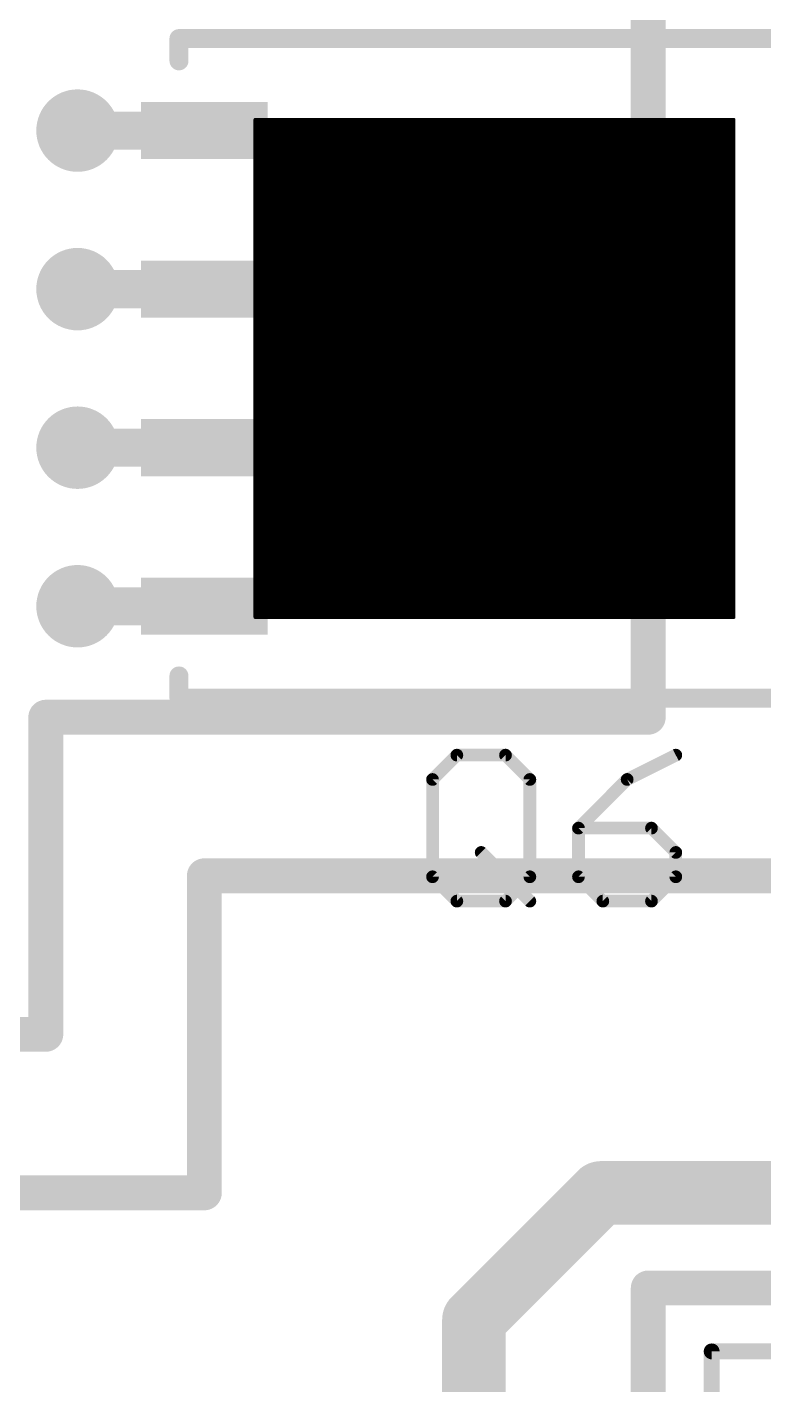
# Model space of a CAD drawing. Extents: x -19 to 124, y 0 to 88.
# Drawn here: x 13.57 to 19.47, y 31.48 to 42.36 of the extents above; entities that cross this region are included whole.
import ezdxf

# ---------------------------------------------------------------- set-up
doc = ezdxf.new("R2010")
doc.units = 0
for name, color, linetype in [('1', 12, 'CONTINUOUS'), ('15', 21, 'CONTINUOUS'), ('16', 132, 'CONTINUOUS'), ('18', 110, 'CONTINUOUS'), ('2', 110, 'CONTINUOUS'), ('20', 53, 'CONTINUOUS'), ('21', 253, 'CONTINUOUS'), ('23', 53, 'CONTINUOUS'), ('25', 253, 'CONTINUOUS')]:
    doc.layers.add(name, color=color, linetype=linetype)

# ---------------------------------------------------------------- blocks, each defined once
blk = doc.blocks.new('RECT')
blk.add_solid([(-0.5, -0.5), (0.5, -0.5), (-0.5, 0.5), (0.5, 0.5)])
blk = doc.blocks.new('ROUNDV')
at = {"const_width": 0.5}
blk.add_lwpolyline([(0, -0.25, 1), (0, 0.25, 1), (0, -0.25)], format="xyb", dxfattribs=at)

msp = doc.modelspace()

# ---------------------------------------------------------------- linework, layer by layer
at = {"layer": '1'}
for points, const_width in [([(14.986, 41.529), (13.97, 41.529)], 0.3048), ([(15.3924, 37.6301), (15.3924, 41.6179)], 0.0254), ([(15.3924, 41.6179), (19.2278, 41.6179)], 0.0254), ([(15.3924, 41.6052), (19.2278, 41.6052)], 0.0254), ([(15.3924, 41.5798), (19.2278, 41.5798)], 0.0254), ([(15.3924, 41.5544), (19.2278, 41.5544)], 0.0254), ([(19.2278, 41.6179), (19.2278, 37.6301)], 0.0254), ([(15.3924, 41.529), (19.2278, 41.529)], 0.0254), ([(15.3924, 41.5036), (19.2278, 41.5036)], 0.0254), ([(15.3924, 41.4782), (19.2278, 41.4782)], 0.0254), ([(15.3924, 41.4528), (19.2278, 41.4528)], 0.0254), ([(15.3924, 41.4274), (19.2278, 41.4274)], 0.0254), ([(15.3924, 41.402), (19.2278, 41.402)], 0.0254), ([(15.3924, 41.3766), (19.2278, 41.3766)], 0.0254), ([(15.3924, 41.3512), (19.2278, 41.3512)], 0.0254), ([(15.3924, 41.3258), (19.2278, 41.3258)], 0.0254), ([(15.3924, 41.3004), (19.2278, 41.3004)], 0.0254), ([(15.3924, 41.275), (19.2278, 41.275)], 0.0254), ([(15.3924, 41.2496), (19.2278, 41.2496)], 0.0254), ([(15.3924, 41.2242), (19.2278, 41.2242)], 0.0254), ([(15.3924, 41.1988), (19.2278, 41.1988)], 0.0254), ([(15.3924, 41.1734), (19.2278, 41.1734)], 0.0254), ([(15.3924, 41.148), (19.2278, 41.148)], 0.0254), ([(15.3924, 41.1226), (19.2278, 41.1226)], 0.0254), ([(15.3924, 41.0972), (19.2278, 41.0972)], 0.0254), ([(15.3924, 41.0718), (19.2278, 41.0718)], 0.0254), ([(15.3924, 41.0464), (19.2278, 41.0464)], 0.0254), ([(15.3924, 41.021), (19.2278, 41.021)], 0.0254), ([(15.3924, 40.9956), (19.2278, 40.9956)], 0.0254), ([(15.3924, 40.9702), (19.2278, 40.9702)], 0.0254), ([(15.3924, 40.9448), (19.2278, 40.9448)], 0.0254), ([(15.3924, 40.9194), (19.2278, 40.9194)], 0.0254), ([(15.3924, 40.894), (19.2278, 40.894)], 0.0254), ([(15.3924, 40.8686), (19.2278, 40.8686)], 0.0254), ([(15.3924, 40.8432), (19.2278, 40.8432)], 0.0254), ([(15.3924, 40.8178), (19.2278, 40.8178)], 0.0254), ([(15.3924, 40.7924), (19.2278, 40.7924)], 0.0254), ([(15.3924, 40.767), (19.2278, 40.767)], 0.0254), ([(15.3924, 40.7416), (19.2278, 40.7416)], 0.0254), ([(15.3924, 40.7162), (19.2278, 40.7162)], 0.0254), ([(15.3924, 40.6908), (19.2278, 40.6908)], 0.0254), ([(15.3924, 40.6654), (19.2278, 40.6654)], 0.0254), ([(15.3924, 40.64), (19.2278, 40.64)], 0.0254), ([(15.3924, 40.6146), (19.2278, 40.6146)], 0.0254), ([(15.3924, 40.5892), (19.2278, 40.5892)], 0.0254), ([(15.3924, 40.5638), (19.2278, 40.5638)], 0.0254), ([(15.3924, 40.5384), (19.2278, 40.5384)], 0.0254), ([(15.3924, 40.513), (19.2278, 40.513)], 0.0254), ([(15.3924, 40.4876), (19.2278, 40.4876)], 0.0254), ([(15.3924, 40.4622), (19.2278, 40.4622)], 0.0254), ([(14.986, 40.259), (13.97, 40.259)], 0.3048), ([(15.3924, 40.4368), (19.2278, 40.4368)], 0.0254), ([(15.3924, 40.4114), (19.2278, 40.4114)], 0.0254), ([(15.3924, 40.386), (19.2278, 40.386)], 0.0254), ([(15.3924, 40.3606), (19.2278, 40.3606)], 0.0254), ([(15.3924, 40.3352), (19.2278, 40.3352)], 0.0254), ([(15.3924, 40.3098), (19.2278, 40.3098)], 0.0254), ([(15.3924, 40.2844), (19.2278, 40.2844)], 0.0254), ([(15.3924, 40.259), (19.2278, 40.259)], 0.0254), ([(15.3924, 40.2336), (19.2278, 40.2336)], 0.0254), ([(15.3924, 40.2082), (19.2278, 40.2082)], 0.0254), ([(15.3924, 40.1828), (19.2278, 40.1828)], 0.0254), ([(15.3924, 40.1574), (19.2278, 40.1574)], 0.0254), ([(15.3924, 40.132), (19.2278, 40.132)], 0.0254), ([(15.3924, 40.1066), (19.2278, 40.1066)], 0.0254), ([(15.3924, 40.0812), (19.2278, 40.0812)], 0.0254), ([(15.3924, 40.0558), (19.2278, 40.0558)], 0.0254), ([(15.3924, 40.0304), (19.2278, 40.0304)], 0.0254), ([(15.3924, 40.005), (19.2278, 40.005)], 0.0254), ([(15.3924, 39.9796), (19.2278, 39.9796)], 0.0254), ([(15.3924, 39.9542), (19.2278, 39.9542)], 0.0254), ([(15.3924, 39.9288), (19.2278, 39.9288)], 0.0254), ([(15.3924, 39.9034), (19.2278, 39.9034)], 0.0254), ([(15.3924, 39.878), (19.2278, 39.878)], 0.0254), ([(15.3924, 39.8526), (19.2278, 39.8526)], 0.0254), ([(15.3924, 39.8272), (19.2278, 39.8272)], 0.0254), ([(15.3924, 39.8018), (19.2278, 39.8018)], 0.0254), ([(15.3924, 39.7764), (19.2278, 39.7764)], 0.0254), ([(15.3924, 39.751), (19.2278, 39.751)], 0.0254), ([(15.3924, 39.7256), (19.2278, 39.7256)], 0.0254), ([(15.3924, 39.7002), (19.2278, 39.7002)], 0.0254), ([(15.3924, 39.6748), (19.2278, 39.6748)], 0.0254), ([(15.3924, 39.6494), (19.2278, 39.6494)], 0.0254), ([(15.3924, 39.624), (19.2278, 39.624)], 0.0254), ([(15.3924, 39.5986), (19.2278, 39.5986)], 0.0254), ([(15.3924, 39.5732), (19.2278, 39.5732)], 0.0254), ([(15.3924, 39.5478), (19.2278, 39.5478)], 0.0254), ([(15.3924, 39.5224), (19.2278, 39.5224)], 0.0254), ([(15.3924, 39.497), (19.2278, 39.497)], 0.0254), ([(15.3924, 39.4716), (19.2278, 39.4716)], 0.0254), ([(15.3924, 39.4462), (19.2278, 39.4462)], 0.0254), ([(15.3924, 39.4208), (19.2278, 39.4208)], 0.0254), ([(15.3924, 39.3954), (19.2278, 39.3954)], 0.0254), ([(15.3924, 39.37), (19.2278, 39.37)], 0.0254), ([(15.3924, 39.3446), (19.2278, 39.3446)], 0.0254), ([(15.3924, 39.3192), (19.2278, 39.3192)], 0.0254), ([(15.3924, 39.2938), (19.2278, 39.2938)], 0.0254), ([(15.3924, 39.2684), (19.2278, 39.2684)], 0.0254), ([(15.3924, 39.243), (19.2278, 39.243)], 0.0254), ([(15.3924, 39.2176), (19.2278, 39.2176)], 0.0254), ([(15.3924, 39.1922), (19.2278, 39.1922)], 0.0254), ([(15.3924, 39.1668), (19.2278, 39.1668)], 0.0254), ([(15.3924, 39.1414), (19.2278, 39.1414)], 0.0254), ([(14.986, 38.989), (13.97, 38.989)], 0.3048), ([(15.3924, 39.116), (19.2278, 39.116)], 0.0254), ([(15.3924, 39.0906), (19.2278, 39.0906)], 0.0254), ([(15.3924, 39.0652), (19.2278, 39.0652)], 0.0254), ([(15.3924, 39.0398), (19.2278, 39.0398)], 0.0254), ([(15.3924, 39.0144), (19.2278, 39.0144)], 0.0254), ([(15.3924, 38.989), (19.2278, 38.989)], 0.0254), ([(15.3924, 38.9636), (19.2278, 38.9636)], 0.0254), ([(15.3924, 38.9382), (19.2278, 38.9382)], 0.0254), ([(15.3924, 38.9128), (19.2278, 38.9128)], 0.0254), ([(15.3924, 38.8874), (19.2278, 38.8874)], 0.0254), ([(15.3924, 38.862), (19.2278, 38.862)], 0.0254), ([(15.3924, 38.8366), (19.2278, 38.8366)], 0.0254), ([(15.3924, 38.8112), (19.2278, 38.8112)], 0.0254), ([(15.3924, 38.7858), (19.2278, 38.7858)], 0.0254), ([(15.3924, 38.7604), (19.2278, 38.7604)], 0.0254), ([(15.3924, 38.735), (19.2278, 38.735)], 0.0254), ([(15.3924, 38.7096), (19.2278, 38.7096)], 0.0254), ([(15.3924, 38.6842), (19.2278, 38.6842)], 0.0254), ([(15.3924, 38.6588), (19.2278, 38.6588)], 0.0254), ([(15.3924, 38.6334), (19.2278, 38.6334)], 0.0254), ([(15.3924, 38.608), (19.2278, 38.608)], 0.0254), ([(15.3924, 38.5826), (19.2278, 38.5826)], 0.0254), ([(15.3924, 38.5572), (19.2278, 38.5572)], 0.0254), ([(15.3924, 38.5318), (19.2278, 38.5318)], 0.0254), ([(15.3924, 38.5064), (19.2278, 38.5064)], 0.0254), ([(15.3924, 38.481), (19.2278, 38.481)], 0.0254), ([(15.3924, 38.4556), (19.2278, 38.4556)], 0.0254), ([(15.3924, 38.4302), (19.2278, 38.4302)], 0.0254), ([(15.3924, 38.4048), (19.2278, 38.4048)], 0.0254), ([(15.3924, 38.3794), (19.2278, 38.3794)], 0.0254), ([(15.3924, 38.354), (19.2278, 38.354)], 0.0254), ([(15.3924, 38.3286), (19.2278, 38.3286)], 0.0254), ([(15.3924, 38.3032), (19.2278, 38.3032)], 0.0254), ([(15.3924, 38.2778), (19.2278, 38.2778)], 0.0254), ([(15.3924, 38.2524), (19.2278, 38.2524)], 0.0254), ([(15.3924, 38.227), (19.2278, 38.227)], 0.0254), ([(15.3924, 38.2016), (19.2278, 38.2016)], 0.0254), ([(15.3924, 38.1762), (19.2278, 38.1762)], 0.0254), ([(15.3924, 38.1508), (19.2278, 38.1508)], 0.0254), ([(15.3924, 38.1254), (19.2278, 38.1254)], 0.0254), ([(15.3924, 38.1), (19.2278, 38.1)], 0.0254), ([(15.3924, 38.0746), (19.2278, 38.0746)], 0.0254), ([(15.3924, 38.0492), (19.2278, 38.0492)], 0.0254), ([(15.3924, 38.0238), (19.2278, 38.0238)], 0.0254), ([(15.3924, 37.9984), (19.2278, 37.9984)], 0.0254), ([(15.3924, 37.973), (19.2278, 37.973)], 0.0254), ([(15.3924, 37.9476), (19.2278, 37.9476)], 0.0254), ([(14.986, 37.719), (13.97, 37.719)], 0.3048), ([(15.3924, 37.9222), (19.2278, 37.9222)], 0.0254), ([(15.3924, 37.8968), (19.2278, 37.8968)], 0.0254), ([(15.3924, 37.8714), (19.2278, 37.8714)], 0.0254), ([(15.3924, 37.846), (19.2278, 37.846)], 0.0254), ([(15.3924, 37.8206), (19.2278, 37.8206)], 0.0254), ([(15.3924, 37.7952), (19.2278, 37.7952)], 0.0254), ([(15.3924, 37.7698), (19.2278, 37.7698)], 0.0254), ([(15.3924, 37.7444), (19.2278, 37.7444)], 0.0254), ([(15.3924, 37.719), (19.2278, 37.719)], 0.0254), ([(15.3924, 37.6936), (19.2278, 37.6936)], 0.0254), ([(15.3924, 37.6682), (19.2278, 37.6682)], 0.0254), ([(15.3924, 37.6428), (19.2278, 37.6428)], 0.0254), ([(19.2278, 37.6301), (15.3924, 37.6301)], 0.0254)]:
    msp.add_lwpolyline(points, dxfattribs=dict(at, const_width=const_width))
for points, const_width in [([(13.97, 41.6052, 1), (13.97, 41.4528)], 0.1524), ([(14.986, 41.4528, 1), (14.986, 41.6052)], 0.1524), ([(15.3924, 41.6116, 1), (15.3924, 41.5989)], 0.0127), ([(15.3987, 41.6179, 1), (15.3861, 41.6179)], 0.0127), ([(15.3924, 41.6242, 1), (15.3924, 41.6116)], 0.0127), ([(15.3924, 41.5861, 1), (15.3924, 41.5735)], 0.0127), ([(15.3924, 41.5607, 1), (15.3924, 41.5481)], 0.0127), ([(19.2342, 41.6179, 1), (19.2215, 41.6179)], 0.0127), ([(19.2278, 41.6116, 1), (19.2278, 41.6242)], 0.0127), ([(19.2278, 41.5989, 1), (19.2278, 41.6116)], 0.0127), ([(19.2278, 41.5735, 1), (19.2278, 41.5861)], 0.0127), ([(19.2278, 41.5481, 1), (19.2278, 41.5607)], 0.0127), ([(15.3924, 41.5354, 1), (15.3924, 41.5227)], 0.0127), ([(15.3924, 41.4592, 1), (15.3924, 41.4465)], 0.0127), ([(15.3924, 41.5099, 1), (15.3924, 41.4973)], 0.0127), ([(15.3924, 41.4845, 1), (15.3924, 41.4719)], 0.0127), ([(15.3924, 41.4337, 1), (15.3924, 41.4211)], 0.0127), ([(19.2278, 41.5227, 1), (19.2278, 41.5354)], 0.0127), ([(19.2278, 41.4973, 1), (19.2278, 41.5099)], 0.0127), ([(19.2278, 41.4719, 1), (19.2278, 41.4845)], 0.0127), ([(19.2278, 41.4465, 1), (19.2278, 41.4592)], 0.0127), ([(19.2278, 41.4211, 1), (19.2278, 41.4337)], 0.0127), ([(15.3924, 41.383, 1), (15.3924, 41.3703)], 0.0127), ([(15.3924, 41.4083, 1), (15.3924, 41.3957)], 0.0127), ([(15.3924, 41.3575, 1), (15.3924, 41.3449)], 0.0127), ([(15.3924, 41.3321, 1), (15.3924, 41.3195)], 0.0127), ([(19.2278, 41.3957, 1), (19.2278, 41.4083)], 0.0127), ([(19.2278, 41.3703, 1), (19.2278, 41.383)], 0.0127), ([(19.2278, 41.3449, 1), (19.2278, 41.3575)], 0.0127), ([(19.2278, 41.3195, 1), (19.2278, 41.3321)], 0.0127), ([(15.3924, 41.3068, 1), (15.3924, 41.2941)], 0.0127), ([(15.3924, 41.2306, 1), (15.3924, 41.2179)], 0.0127), ([(15.3924, 41.2813, 1), (15.3924, 41.2687)], 0.0127), ([(15.3924, 41.2559, 1), (15.3924, 41.2433)], 0.0127), ([(19.2278, 41.2941, 1), (19.2278, 41.3068)], 0.0127), ([(19.2278, 41.2687, 1), (19.2278, 41.2813)], 0.0127), ([(19.2278, 41.2433, 1), (19.2278, 41.2559)], 0.0127), ([(19.2278, 41.2179, 1), (19.2278, 41.2306)], 0.0127), ([(15.3924, 41.1544, 1), (15.3924, 41.1417)], 0.0127), ([(15.3924, 41.2051, 1), (15.3924, 41.1925)], 0.0127), ([(15.3924, 41.1797, 1), (15.3924, 41.1671)], 0.0127), ([(15.3924, 41.1289, 1), (15.3924, 41.1163)], 0.0127), ([(15.3924, 41.1035, 1), (15.3924, 41.0909)], 0.0127), ([(19.2278, 41.1925, 1), (19.2278, 41.2051)], 0.0127), ([(19.2278, 41.1671, 1), (19.2278, 41.1797)], 0.0127), ([(19.2278, 41.1417, 1), (19.2278, 41.1544)], 0.0127), ([(19.2278, 41.1163, 1), (19.2278, 41.1289)], 0.0127), ([(19.2278, 41.0909, 1), (19.2278, 41.1035)], 0.0127), ([(15.3924, 41.0782, 1), (15.3924, 41.0655)], 0.0127), ([(15.3924, 41.002, 1), (15.3924, 40.9893)], 0.0127), ([(15.3924, 41.0527, 1), (15.3924, 41.0401)], 0.0127), ([(15.3924, 41.0273, 1), (15.3924, 41.0147)], 0.0127), ([(19.2278, 41.0655, 1), (19.2278, 41.0782)], 0.0127), ([(19.2278, 41.0401, 1), (19.2278, 41.0527)], 0.0127), ([(19.2278, 41.0147, 1), (19.2278, 41.0273)], 0.0127), ([(19.2278, 40.9893, 1), (19.2278, 41.002)], 0.0127), ([(15.3924, 40.9766, 1), (15.3924, 40.9639)], 0.0127), ([(15.3924, 40.9258, 1), (15.3924, 40.9131)], 0.0127), ([(15.3924, 40.9004, 1), (15.3924, 40.8877)], 0.0127), ([(15.3924, 40.9511, 1), (15.3924, 40.9385)], 0.0127), ([(19.2278, 40.9639, 1), (19.2278, 40.9766)], 0.0127), ([(19.2278, 40.9385, 1), (19.2278, 40.9511)], 0.0127), ([(19.2278, 40.9131, 1), (19.2278, 40.9258)], 0.0127), ([(19.2278, 40.8877, 1), (19.2278, 40.9004)], 0.0127), ([(15.3924, 40.8496, 1), (15.3924, 40.8369)], 0.0127), ([(15.3924, 40.8242, 1), (15.3924, 40.8115)], 0.0127), ([(15.3924, 40.8749, 1), (15.3924, 40.8623)], 0.0127), ([(15.3924, 40.7987, 1), (15.3924, 40.7861)], 0.0127), ([(19.2278, 40.8623, 1), (19.2278, 40.8749)], 0.0127), ([(19.2278, 40.8369, 1), (19.2278, 40.8496)], 0.0127), ([(19.2278, 40.8115, 1), (19.2278, 40.8242)], 0.0127), ([(19.2278, 40.7861, 1), (19.2278, 40.7987)], 0.0127), ([(15.3924, 40.7734, 1), (15.3924, 40.7607)], 0.0127), ([(15.3924, 40.748, 1), (15.3924, 40.7353)], 0.0127), ([(15.3924, 40.6972, 1), (15.3924, 40.6845)], 0.0127), ([(15.3924, 40.6718, 1), (15.3924, 40.6591)], 0.0127), ([(15.3924, 40.7225, 1), (15.3924, 40.7099)], 0.0127), ([(19.2278, 40.7607, 1), (19.2278, 40.7734)], 0.0127), ([(19.2278, 40.7353, 1), (19.2278, 40.748)], 0.0127), ([(19.2278, 40.7099, 1), (19.2278, 40.7225)], 0.0127), ([(19.2278, 40.6845, 1), (19.2278, 40.6972)], 0.0127), ([(19.2278, 40.6591, 1), (19.2278, 40.6718)], 0.0127), ([(15.3924, 40.621, 1), (15.3924, 40.6083)], 0.0127), ([(15.3924, 40.5956, 1), (15.3924, 40.5829)], 0.0127), ([(15.3924, 40.6463, 1), (15.3924, 40.6337)], 0.0127), ([(15.3924, 40.5701, 1), (15.3924, 40.5575)], 0.0127), ([(19.2278, 40.6337, 1), (19.2278, 40.6463)], 0.0127), ([(19.2278, 40.6083, 1), (19.2278, 40.621)], 0.0127), ([(19.2278, 40.5829, 1), (19.2278, 40.5956)], 0.0127), ([(19.2278, 40.5575, 1), (19.2278, 40.5701)], 0.0127), ([(15.3924, 40.5448, 1), (15.3924, 40.5321)], 0.0127), ([(15.3924, 40.5194, 1), (15.3924, 40.5067)], 0.0127), ([(15.3924, 40.4686, 1), (15.3924, 40.4559)], 0.0127), ([(15.3924, 40.4939, 1), (15.3924, 40.4813)], 0.0127), ([(19.2278, 40.5321, 1), (19.2278, 40.5448)], 0.0127), ([(19.2278, 40.5067, 1), (19.2278, 40.5194)], 0.0127), ([(19.2278, 40.4813, 1), (19.2278, 40.4939)], 0.0127), ([(19.2278, 40.4559, 1), (19.2278, 40.4686)], 0.0127), ([(13.97, 40.3352, 1), (13.97, 40.1828)], 0.1524), ([(14.986, 40.1828, 1), (14.986, 40.3352)], 0.1524), ([(15.3924, 40.4432, 1), (15.3924, 40.4305)], 0.0127), ([(15.3924, 40.4177, 1), (15.3924, 40.4051)], 0.0127), ([(15.3924, 40.3924, 1), (15.3924, 40.3797)], 0.0127), ([(15.3924, 40.367, 1), (15.3924, 40.3543)], 0.0127), ([(19.2278, 40.4305, 1), (19.2278, 40.4432)], 0.0127), ([(19.2278, 40.4051, 1), (19.2278, 40.4177)], 0.0127), ([(19.2278, 40.3797, 1), (19.2278, 40.3924)], 0.0127), ([(19.2278, 40.3543, 1), (19.2278, 40.367)], 0.0127), ([(15.3924, 40.3415, 1), (15.3924, 40.3289)], 0.0127), ([(15.3924, 40.3162, 1), (15.3924, 40.3035)], 0.0127), ([(15.3924, 40.2908, 1), (15.3924, 40.2781)], 0.0127), ([(15.3924, 40.2653, 1), (15.3924, 40.2527)], 0.0127), ([(15.3924, 40.24, 1), (15.3924, 40.2273)], 0.0127), ([(19.2278, 40.3289, 1), (19.2278, 40.3415)], 0.0127), ([(19.2278, 40.3035, 1), (19.2278, 40.3162)], 0.0127), ([(19.2278, 40.2781, 1), (19.2278, 40.2908)], 0.0127), ([(19.2278, 40.2527, 1), (19.2278, 40.2653)], 0.0127), ([(19.2278, 40.2273, 1), (19.2278, 40.24)], 0.0127), ([(15.3924, 40.2146, 1), (15.3924, 40.2019)], 0.0127), ([(15.3924, 40.1891, 1), (15.3924, 40.1765)], 0.0127), ([(15.3924, 40.1638, 1), (15.3924, 40.1511)], 0.0127), ([(15.3924, 40.1384, 1), (15.3924, 40.1257)], 0.0127), ([(19.2278, 40.2019, 1), (19.2278, 40.2146)], 0.0127), ([(19.2278, 40.1765, 1), (19.2278, 40.1891)], 0.0127), ([(19.2278, 40.1511, 1), (19.2278, 40.1638)], 0.0127), ([(19.2278, 40.1257, 1), (19.2278, 40.1384)], 0.0127), ([(15.3924, 40.1129, 1), (15.3924, 40.1003)], 0.0127), ([(15.3924, 40.0876, 1), (15.3924, 40.0749)], 0.0127), ([(15.3924, 40.0622, 1), (15.3924, 40.0495)], 0.0127), ([(15.3924, 40.0367, 1), (15.3924, 40.0241)], 0.0127), ([(19.2278, 40.1003, 1), (19.2278, 40.1129)], 0.0127), ([(19.2278, 40.0749, 1), (19.2278, 40.0876)], 0.0127), ([(19.2278, 40.0495, 1), (19.2278, 40.0622)], 0.0127), ([(19.2278, 40.0241, 1), (19.2278, 40.0367)], 0.0127), ([(15.3924, 40.0114, 1), (15.3924, 39.9987)], 0.0127), ([(15.3924, 39.986, 1), (15.3924, 39.9733)], 0.0127), ([(15.3924, 39.9605, 1), (15.3924, 39.9479)], 0.0127), ([(15.3924, 39.9352, 1), (15.3924, 39.9225)], 0.0127), ([(15.3924, 39.9098, 1), (15.3924, 39.8971)], 0.0127), ([(19.2278, 39.9987, 1), (19.2278, 40.0114)], 0.0127), ([(19.2278, 39.9733, 1), (19.2278, 39.986)], 0.0127), ([(19.2278, 39.9479, 1), (19.2278, 39.9605)], 0.0127), ([(19.2278, 39.9225, 1), (19.2278, 39.9352)], 0.0127), ([(19.2278, 39.8971, 1), (19.2278, 39.9098)], 0.0127), ([(15.3924, 39.8843, 1), (15.3924, 39.8717)], 0.0127), ([(15.3924, 39.859, 1), (15.3924, 39.8463)], 0.0127), ([(15.3924, 39.8336, 1), (15.3924, 39.8209)], 0.0127), ([(15.3924, 39.8081, 1), (15.3924, 39.7955)], 0.0127), ([(19.2278, 39.8717, 1), (19.2278, 39.8843)], 0.0127), ([(19.2278, 39.8463, 1), (19.2278, 39.859)], 0.0127), ([(19.2278, 39.8209, 1), (19.2278, 39.8336)], 0.0127), ([(19.2278, 39.7955, 1), (19.2278, 39.8081)], 0.0127), ([(15.3924, 39.7828, 1), (15.3924, 39.7701)], 0.0127), ([(15.3924, 39.7574, 1), (15.3924, 39.7447)], 0.0127), ([(15.3924, 39.7319, 1), (15.3924, 39.7193)], 0.0127), ([(15.3924, 39.7066, 1), (15.3924, 39.6939)], 0.0127), ([(19.2278, 39.7701, 1), (19.2278, 39.7828)], 0.0127), ([(19.2278, 39.7447, 1), (19.2278, 39.7574)], 0.0127), ([(19.2278, 39.7193, 1), (19.2278, 39.7319)], 0.0127), ([(19.2278, 39.6939, 1), (19.2278, 39.7066)], 0.0127), ([(15.3924, 39.6812, 1), (15.3924, 39.6685)], 0.0127), ([(15.3924, 39.6557, 1), (15.3924, 39.6431)], 0.0127), ([(15.3924, 39.605, 1), (15.3924, 39.5923)], 0.0127), ([(15.3924, 39.6303, 1), (15.3924, 39.6177)], 0.0127), ([(19.2278, 39.6685, 1), (19.2278, 39.6812)], 0.0127), ([(19.2278, 39.6431, 1), (19.2278, 39.6557)], 0.0127), ([(19.2278, 39.6177, 1), (19.2278, 39.6303)], 0.0127), ([(19.2278, 39.5923, 1), (19.2278, 39.605)], 0.0127), ([(15.3924, 39.5795, 1), (15.3924, 39.5669)], 0.0127), ([(15.3924, 39.5288, 1), (15.3924, 39.5161)], 0.0127), ([(15.3924, 39.5033, 1), (15.3924, 39.4907)], 0.0127), ([(15.3924, 39.5541, 1), (15.3924, 39.5415)], 0.0127), ([(15.3924, 39.4779, 1), (15.3924, 39.4653)], 0.0127), ([(19.2278, 39.5669, 1), (19.2278, 39.5795)], 0.0127), ([(19.2278, 39.5415, 1), (19.2278, 39.5541)], 0.0127), ([(19.2278, 39.5161, 1), (19.2278, 39.5288)], 0.0127), ([(19.2278, 39.4907, 1), (19.2278, 39.5033)], 0.0127), ([(19.2278, 39.4653, 1), (19.2278, 39.4779)], 0.0127), ([(15.3924, 39.4526, 1), (15.3924, 39.4399)], 0.0127), ([(15.3924, 39.4271, 1), (15.3924, 39.4145)], 0.0127), ([(15.3924, 39.3764, 1), (15.3924, 39.3637)], 0.0127), ([(15.3924, 39.4017, 1), (15.3924, 39.3891)], 0.0127), ([(19.2278, 39.4399, 1), (19.2278, 39.4526)], 0.0127), ([(19.2278, 39.4145, 1), (19.2278, 39.4271)], 0.0127), ([(19.2278, 39.3891, 1), (19.2278, 39.4017)], 0.0127), ([(19.2278, 39.3637, 1), (19.2278, 39.3764)], 0.0127), ([(15.3924, 39.3509, 1), (15.3924, 39.3383)], 0.0127), ([(15.3924, 39.3002, 1), (15.3924, 39.2875)], 0.0127), ([(15.3924, 39.2747, 1), (15.3924, 39.2621)], 0.0127), ([(15.3924, 39.3255, 1), (15.3924, 39.3129)], 0.0127), ([(19.2278, 39.3383, 1), (19.2278, 39.3509)], 0.0127), ([(19.2278, 39.3129, 1), (19.2278, 39.3255)], 0.0127), ([(19.2278, 39.2875, 1), (19.2278, 39.3002)], 0.0127), ([(19.2278, 39.2621, 1), (19.2278, 39.2747)], 0.0127), ([(15.3924, 39.224, 1), (15.3924, 39.2113)], 0.0127), ([(15.3924, 39.1985, 1), (15.3924, 39.1859)], 0.0127), ([(15.3924, 39.1478, 1), (15.3924, 39.1351)], 0.0127), ([(15.3924, 39.2493, 1), (15.3924, 39.2367)], 0.0127), ([(15.3924, 39.1731, 1), (15.3924, 39.1605)], 0.0127), ([(19.2278, 39.2367, 1), (19.2278, 39.2493)], 0.0127), ([(19.2278, 39.2113, 1), (19.2278, 39.224)], 0.0127), ([(19.2278, 39.1859, 1), (19.2278, 39.1985)], 0.0127), ([(19.2278, 39.1605, 1), (19.2278, 39.1731)], 0.0127), ([(19.2278, 39.1351, 1), (19.2278, 39.1478)], 0.0127), ([(13.97, 39.0652, 1), (13.97, 38.9128)], 0.1524), ([(14.986, 38.9128, 1), (14.986, 39.0652)], 0.1524), ([(15.3924, 39.1223, 1), (15.3924, 39.1097)], 0.0127), ([(15.3924, 39.0716, 1), (15.3924, 39.0589)], 0.0127), ([(15.3924, 39.0461, 1), (15.3924, 39.0335)], 0.0127), ([(15.3924, 39.0969, 1), (15.3924, 39.0843)], 0.0127), ([(19.2278, 39.1097, 1), (19.2278, 39.1223)], 0.0127), ([(19.2278, 39.0843, 1), (19.2278, 39.0969)], 0.0127), ([(19.2278, 39.0589, 1), (19.2278, 39.0716)], 0.0127), ([(19.2278, 39.0335, 1), (19.2278, 39.0461)], 0.0127), ([(15.3924, 38.9954, 1), (15.3924, 38.9827)], 0.0127), ([(15.3924, 38.9699, 1), (15.3924, 38.9573)], 0.0127), ([(15.3924, 39.0207, 1), (15.3924, 39.0081)], 0.0127), ([(15.3924, 38.9445, 1), (15.3924, 38.9319)], 0.0127), ([(19.2278, 39.0081, 1), (19.2278, 39.0207)], 0.0127), ([(19.2278, 38.9827, 1), (19.2278, 38.9954)], 0.0127), ([(19.2278, 38.9573, 1), (19.2278, 38.9699)], 0.0127), ([(19.2278, 38.9319, 1), (19.2278, 38.9445)], 0.0127), ([(15.3924, 38.9192, 1), (15.3924, 38.9065)], 0.0127), ([(15.3924, 38.843, 1), (15.3924, 38.8303)], 0.0127), ([(15.3924, 38.8937, 1), (15.3924, 38.8811)], 0.0127), ([(15.3924, 38.8683, 1), (15.3924, 38.8557)], 0.0127), ([(19.2278, 38.9065, 1), (19.2278, 38.9192)], 0.0127), ([(19.2278, 38.8811, 1), (19.2278, 38.8937)], 0.0127), ([(19.2278, 38.8557, 1), (19.2278, 38.8683)], 0.0127), ([(19.2278, 38.8303, 1), (19.2278, 38.843)], 0.0127), ([(15.3924, 38.7668, 1), (15.3924, 38.7541)], 0.0127), ([(15.3924, 38.8175, 1), (15.3924, 38.8049)], 0.0127), ([(15.3924, 38.7921, 1), (15.3924, 38.7795)], 0.0127), ([(15.3924, 38.7413, 1), (15.3924, 38.7287)], 0.0127), ([(15.3924, 38.7159, 1), (15.3924, 38.7033)], 0.0127), ([(19.2278, 38.8049, 1), (19.2278, 38.8175)], 0.0127), ([(19.2278, 38.7795, 1), (19.2278, 38.7921)], 0.0127), ([(19.2278, 38.7541, 1), (19.2278, 38.7668)], 0.0127), ([(19.2278, 38.7287, 1), (19.2278, 38.7413)], 0.0127), ([(19.2278, 38.7033, 1), (19.2278, 38.7159)], 0.0127), ([(15.3924, 38.6906, 1), (15.3924, 38.6779)], 0.0127), ([(15.3924, 38.6144, 1), (15.3924, 38.6017)], 0.0127), ([(15.3924, 38.6651, 1), (15.3924, 38.6525)], 0.0127), ([(15.3924, 38.6397, 1), (15.3924, 38.6271)], 0.0127), ([(19.2278, 38.6779, 1), (19.2278, 38.6906)], 0.0127), ([(19.2278, 38.6525, 1), (19.2278, 38.6651)], 0.0127), ([(19.2278, 38.6271, 1), (19.2278, 38.6397)], 0.0127), ([(19.2278, 38.6017, 1), (19.2278, 38.6144)], 0.0127), ([(15.3924, 38.5382, 1), (15.3924, 38.5255)], 0.0127), ([(15.3924, 38.5889, 1), (15.3924, 38.5763)], 0.0127), ([(15.3924, 38.5635, 1), (15.3924, 38.5509)], 0.0127), ([(15.3924, 38.5127, 1), (15.3924, 38.5001)], 0.0127), ([(19.2278, 38.5763, 1), (19.2278, 38.5889)], 0.0127), ([(19.2278, 38.5509, 1), (19.2278, 38.5635)], 0.0127), ([(19.2278, 38.5255, 1), (19.2278, 38.5382)], 0.0127), ([(19.2278, 38.5001, 1), (19.2278, 38.5127)], 0.0127), ([(15.3924, 38.462, 1), (15.3924, 38.4493)], 0.0127), ([(15.3924, 38.3858, 1), (15.3924, 38.3731)], 0.0127), ([(15.3924, 38.4873, 1), (15.3924, 38.4747)], 0.0127), ([(15.3924, 38.4365, 1), (15.3924, 38.4239)], 0.0127), ([(15.3924, 38.4111, 1), (15.3924, 38.3985)], 0.0127), ([(19.2278, 38.4747, 1), (19.2278, 38.4873)], 0.0127), ([(19.2278, 38.4493, 1), (19.2278, 38.462)], 0.0127), ([(19.2278, 38.4239, 1), (19.2278, 38.4365)], 0.0127), ([(19.2278, 38.3985, 1), (19.2278, 38.4111)], 0.0127), ([(19.2278, 38.3731, 1), (19.2278, 38.3858)], 0.0127), ([(15.3924, 38.3096, 1), (15.3924, 38.2969)], 0.0127), ([(15.3924, 38.3603, 1), (15.3924, 38.3477)], 0.0127), ([(15.3924, 38.3349, 1), (15.3924, 38.3223)], 0.0127), ([(15.3924, 38.2841, 1), (15.3924, 38.2715)], 0.0127), ([(19.2278, 38.3477, 1), (19.2278, 38.3603)], 0.0127), ([(19.2278, 38.3223, 1), (19.2278, 38.3349)], 0.0127), ([(19.2278, 38.2969, 1), (19.2278, 38.3096)], 0.0127), ([(19.2278, 38.2715, 1), (19.2278, 38.2841)], 0.0127), ([(15.3924, 38.2334, 1), (15.3924, 38.2207)], 0.0127), ([(15.3924, 38.2587, 1), (15.3924, 38.2461)], 0.0127), ([(15.3924, 38.2079, 1), (15.3924, 38.1953)], 0.0127), ([(15.3924, 38.1825, 1), (15.3924, 38.1699)], 0.0127), ([(19.2278, 38.2461, 1), (19.2278, 38.2587)], 0.0127), ([(19.2278, 38.2207, 1), (19.2278, 38.2334)], 0.0127), ([(19.2278, 38.1953, 1), (19.2278, 38.2079)], 0.0127), ([(19.2278, 38.1699, 1), (19.2278, 38.1825)], 0.0127), ([(15.3924, 38.1572, 1), (15.3924, 38.1445)], 0.0127), ([(15.3924, 38.081, 1), (15.3924, 38.0683)], 0.0127), ([(15.3924, 38.1317, 1), (15.3924, 38.1191)], 0.0127), ([(15.3924, 38.1063, 1), (15.3924, 38.0937)], 0.0127), ([(19.2278, 38.1445, 1), (19.2278, 38.1572)], 0.0127), ([(19.2278, 38.1191, 1), (19.2278, 38.1317)], 0.0127), ([(19.2278, 38.0937, 1), (19.2278, 38.1063)], 0.0127), ([(19.2278, 38.0683, 1), (19.2278, 38.081)], 0.0127), ([(15.3924, 38.0048, 1), (15.3924, 37.9921)], 0.0127), ([(15.3924, 38.0555, 1), (15.3924, 38.0429)], 0.0127), ([(15.3924, 38.0301, 1), (15.3924, 38.0175)], 0.0127), ([(15.3924, 37.9793, 1), (15.3924, 37.9667)], 0.0127), ([(15.3924, 37.9539, 1), (15.3924, 37.9413)], 0.0127), ([(19.2278, 38.0429, 1), (19.2278, 38.0555)], 0.0127), ([(19.2278, 38.0175, 1), (19.2278, 38.0301)], 0.0127), ([(19.2278, 37.9921, 1), (19.2278, 38.0048)], 0.0127), ([(19.2278, 37.9667, 1), (19.2278, 37.9793)], 0.0127), ([(19.2278, 37.9413, 1), (19.2278, 37.9539)], 0.0127), ([(13.97, 37.7952, 1), (13.97, 37.6428)], 0.1524), ([(14.986, 37.6428, 1), (14.986, 37.7952)], 0.1524), ([(15.3924, 37.9286, 1), (15.3924, 37.9159)], 0.0127), ([(15.3924, 37.8524, 1), (15.3924, 37.8397)], 0.0127), ([(15.3924, 37.9031, 1), (15.3924, 37.8905)], 0.0127), ([(15.3924, 37.8777, 1), (15.3924, 37.8651)], 0.0127), ([(19.2278, 37.9159, 1), (19.2278, 37.9286)], 0.0127), ([(19.2278, 37.8905, 1), (19.2278, 37.9031)], 0.0127), ([(19.2278, 37.8651, 1), (19.2278, 37.8777)], 0.0127), ([(19.2278, 37.8397, 1), (19.2278, 37.8524)], 0.0127), ([(15.3924, 37.7762, 1), (15.3924, 37.7635)], 0.0127), ([(15.3924, 37.8269, 1), (15.3924, 37.8143)], 0.0127), ([(15.3924, 37.8015, 1), (15.3924, 37.7889)], 0.0127), ([(15.3924, 37.7507, 1), (15.3924, 37.7381)], 0.0127), ([(19.2278, 37.8143, 1), (19.2278, 37.8269)], 0.0127), ([(19.2278, 37.7889, 1), (19.2278, 37.8015)], 0.0127), ([(19.2278, 37.7635, 1), (19.2278, 37.7762)], 0.0127), ([(19.2278, 37.7381, 1), (19.2278, 37.7507)], 0.0127), ([(15.3924, 37.7, 1), (15.3924, 37.6873)], 0.0127), ([(15.3924, 37.7253, 1), (15.3924, 37.7127)], 0.0127), ([(15.3924, 37.6745, 1), (15.3924, 37.6619)], 0.0127), ([(15.3924, 37.6491, 1), (15.3924, 37.6365)], 0.0127), ([(15.3924, 37.6364, 1), (15.3924, 37.6238)], 0.0127), ([(15.3861, 37.6301, 1), (15.3987, 37.6301)], 0.0127), ([(19.2215, 37.6301, 1), (19.2342, 37.6301)], 0.0127), ([(19.2278, 37.7127, 1), (19.2278, 37.7253)], 0.0127), ([(19.2278, 37.6873, 1), (19.2278, 37.7)], 0.0127), ([(19.2278, 37.6619, 1), (19.2278, 37.6745)], 0.0127), ([(19.2278, 37.6365, 1), (19.2278, 37.6491)], 0.0127), ([(19.2278, 37.6238, 1), (19.2278, 37.6364)], 0.0127)]:
    msp.add_lwpolyline(points, format="xyb", dxfattribs=dict(at, const_width=const_width))
at = {"layer": '15', "const_width": 0.2794}
for points in [[(18.542, 36.83), (18.542, 44.323)], [(13.716, 34.29), (13.716, 36.83)], [(13.716, 36.83), (18.542, 36.83)], [(14.986, 33.02), (14.986, 35.56)], [(14.986, 35.56), (25.273, 35.56)], [(0.508, 34.29), (13.716, 34.29)], [(8.89, 33.02), (14.986, 33.02)], [(101.092, 32.258), (18.542, 32.258)], [(18.542, 32.258), (18.542, 22.225)]]:
    msp.add_lwpolyline(points, dxfattribs=at)
at = {"layer": '15', "const_width": 0.1397}
for points in [[(13.716, 36.8999, 1), (13.716, 36.7601)], [(13.7859, 36.83, 1), (13.6462, 36.83)], [(18.4722, 36.83, 1), (18.6119, 36.83)], [(18.542, 36.7601, 1), (18.542, 36.8999)], [(14.986, 35.6299, 1), (14.986, 35.4901)], [(15.0559, 35.56, 1), (14.9162, 35.56)], [(13.716, 34.2201, 1), (13.716, 34.3599)], [(13.6462, 34.29, 1), (13.7859, 34.29)], [(14.9162, 33.02, 1), (15.0559, 33.02)], [(14.986, 32.9502, 1), (14.986, 33.0899)], [(18.542, 32.3279, 1), (18.542, 32.1882)], [(18.6119, 32.258, 1), (18.4722, 32.258)]]:
    msp.add_lwpolyline(points, format="xyb", dxfattribs=at)
at = {"layer": '16', "const_width": 0.508}
for points in [[(17.145, 32.004), (18.161, 33.02)], [(18.161, 33.02), (59.182, 33.02)], [(17.145, 17.399), (17.145, 32.004)]]:
    msp.add_lwpolyline(points, dxfattribs=at)
at = {"layer": '16', "const_width": 0.254}
for points in [[(18.161, 33.147, 1), (18.161, 32.893)], [(18.2508, 32.9302, 1), (18.0712, 33.1098)], [(17.272, 32.004, 1), (17.018, 32.004)], [(17.0552, 32.0938, 1), (17.2348, 31.9142)]]:
    msp.add_lwpolyline(points, format="xyb", dxfattribs=at)
at = {"layer": '2', "const_width": 0.254}
for points in [[(18.542, 0.508), (18.542, 32.258)], [(18.542, 32.258), (101.092, 32.258)]]:
    msp.add_lwpolyline(points, dxfattribs=at)
at = {"layer": '2', "const_width": 0.127}
for points in [[(18.6055, 32.258, 1), (18.4785, 32.258)], [(18.542, 32.3215, 1), (18.542, 32.1945)]]:
    msp.add_lwpolyline(points, format="xyb", dxfattribs=at)
at = {"layer": '20', "const_width": 0.127}
for points in [[(101.6, 31.75), (19.05, 31.75)], [(19.05, 0), (19.05, 31.75)]]:
    msp.add_lwpolyline(points, dxfattribs=at)
at = {"layer": '20', "const_width": 0.0635}
for points in [[(19.05, 31.7817, 1), (19.05, 31.7183)], [(19.0817, 31.75, 1), (19.0183, 31.75)]]:
    msp.add_lwpolyline(points, format="xyb", dxfattribs=at)
at = {"layer": '21', "const_width": 0.1524}
for points in [[(21.0312, 42.2656), (14.7828, 42.2656)], [(14.7828, 42.2656), (14.7828, 42.0878)], [(14.7828, 37.1602), (14.7828, 36.9824)], [(14.7828, 36.9824), (21.0312, 36.9824)]]:
    msp.add_lwpolyline(points, dxfattribs=at)
at = {"layer": '21', "const_width": 0.0762}
for points in [[(14.7828, 42.3037, 1), (14.7828, 42.2275)], [(14.8209, 42.2656, 1), (14.7447, 42.2656)], [(14.7447, 42.0878, 1), (14.8209, 42.0878)], [(14.8209, 37.1602, 1), (14.7447, 37.1602)], [(14.7828, 37.0205, 1), (14.7828, 36.9443)], [(14.7447, 36.9824, 1), (14.8209, 36.9824)]]:
    msp.add_lwpolyline(points, format="xyb", dxfattribs=at)
at = {"layer": '23'}
msp.add_point((17.907, 39.624), dxfattribs=at)
at = {"layer": '25', "const_width": 0.1016}
for points in [[(16.8138, 36.3313), (17.0087, 36.5262)], [(17.0087, 36.5262), (17.3985, 36.5262)], [(17.3985, 36.5262), (17.5934, 36.3313)], [(18.7628, 36.5262), (18.373, 36.3313)], [(16.8138, 35.5517), (16.8138, 36.3313)], [(17.5934, 36.3313), (17.5934, 35.5517)], [(18.373, 36.3313), (17.9832, 35.9415)], [(17.9832, 35.9415), (17.9832, 35.5517)], [(18.5679, 35.9415), (17.9832, 35.9415)], [(18.7628, 35.7466), (18.5679, 35.9415)], [(17.2036, 35.7466), (17.5934, 35.3568)], [(18.7628, 35.5517), (18.7628, 35.7466)], [(17.0087, 35.3568), (16.8138, 35.5517)], [(17.5934, 35.5517), (17.3985, 35.3568)], [(17.9832, 35.5517), (18.1781, 35.3568)], [(18.5679, 35.3568), (18.7628, 35.5517)], [(17.3985, 35.3568), (17.0087, 35.3568)], [(18.1781, 35.3568), (18.5679, 35.3568)]]:
    msp.add_lwpolyline(points, dxfattribs=at)
at = {"layer": '25', "const_width": 0.0508}
for points in [[(17.0087, 36.5516, 1), (17.0087, 36.5008)], [(17.0267, 36.5082, 1), (16.9907, 36.5442)], [(17.4165, 36.5442, 1), (17.3805, 36.5082)], [(17.3985, 36.5008, 1), (17.3985, 36.5516)], [(18.7742, 36.5035, 1), (18.7514, 36.5489)], [(16.7958, 36.3493, 1), (16.8318, 36.3133)], [(16.8392, 36.3313, 1), (16.7884, 36.3313)], [(17.6188, 36.3313, 1), (17.568, 36.3313)], [(17.5754, 36.3133, 1), (17.6114, 36.3493)], [(18.3616, 36.354, 1), (18.3844, 36.3086)], [(18.391, 36.3133, 1), (18.355, 36.3493)], [(17.9652, 35.9595, 1), (18.0012, 35.9235)], [(18.0086, 35.9415, 1), (17.9578, 35.9415)], [(17.9832, 35.9669, 1), (17.9832, 35.9161)], [(18.5859, 35.9595, 1), (18.5499, 35.9235)], [(18.5679, 35.9161, 1), (18.5679, 35.9669)], [(17.2216, 35.7646, 1), (17.1856, 35.7286)], [(18.7882, 35.7466, 1), (18.7374, 35.7466)], [(18.7448, 35.7286, 1), (18.7808, 35.7646)], [(16.8318, 35.5697, 1), (16.7958, 35.5337)], [(16.7884, 35.5517, 1), (16.8392, 35.5517)], [(17.568, 35.5517, 1), (17.6188, 35.5517)], [(17.6114, 35.5337, 1), (17.5754, 35.5697)], [(18.0012, 35.5697, 1), (17.9652, 35.5337)], [(17.9578, 35.5517, 1), (18.0086, 35.5517)], [(18.7374, 35.5517, 1), (18.7882, 35.5517)], [(18.7808, 35.5337, 1), (18.7448, 35.5697)], [(17.0087, 35.3822, 1), (17.0087, 35.3314)], [(16.9907, 35.3388, 1), (17.0267, 35.3748)], [(17.3805, 35.3748, 1), (17.4165, 35.3388)], [(17.3985, 35.3314, 1), (17.3985, 35.3822)], [(17.5754, 35.3388, 1), (17.6114, 35.3748)], [(18.1781, 35.3822, 1), (18.1781, 35.3314)], [(18.1601, 35.3388, 1), (18.1961, 35.3748)], [(18.5499, 35.3748, 1), (18.5859, 35.3388)], [(18.5679, 35.3314, 1), (18.5679, 35.3822)]]:
    msp.add_lwpolyline(points, format="xyb", dxfattribs=at)

# ---------------------------------------------------------------- block references
at = {"layer": '1', "xscale": 1.016, "yscale": 0.4572, "rotation": 180}
for p in [(14.986, 41.529), (14.986, 40.259), (14.986, 38.989), (14.986, 37.719)]:
    msp.add_blockref('RECT', p, dxfattribs=at)
at = {"layer": '18', "xscale": 0.6604, "yscale": 0.6604}
for p in [(13.97, 41.529), (13.97, 41.529), (16.51, 40.894), (16.51, 40.894), (18.161, 40.894), (18.161, 40.894), (13.97, 40.259), (13.97, 40.259), (16.51, 39.624), (16.51, 39.624), (18.161, 39.624), (18.161, 39.624), (13.97, 38.989), (13.97, 38.989), (16.51, 38.354), (16.51, 38.354), (18.161, 38.354), (18.161, 38.354), (13.97, 37.719), (13.97, 37.719)]:
    msp.add_blockref('ROUNDV', p, dxfattribs=at)

doc.saveas('drawing.dxf')
